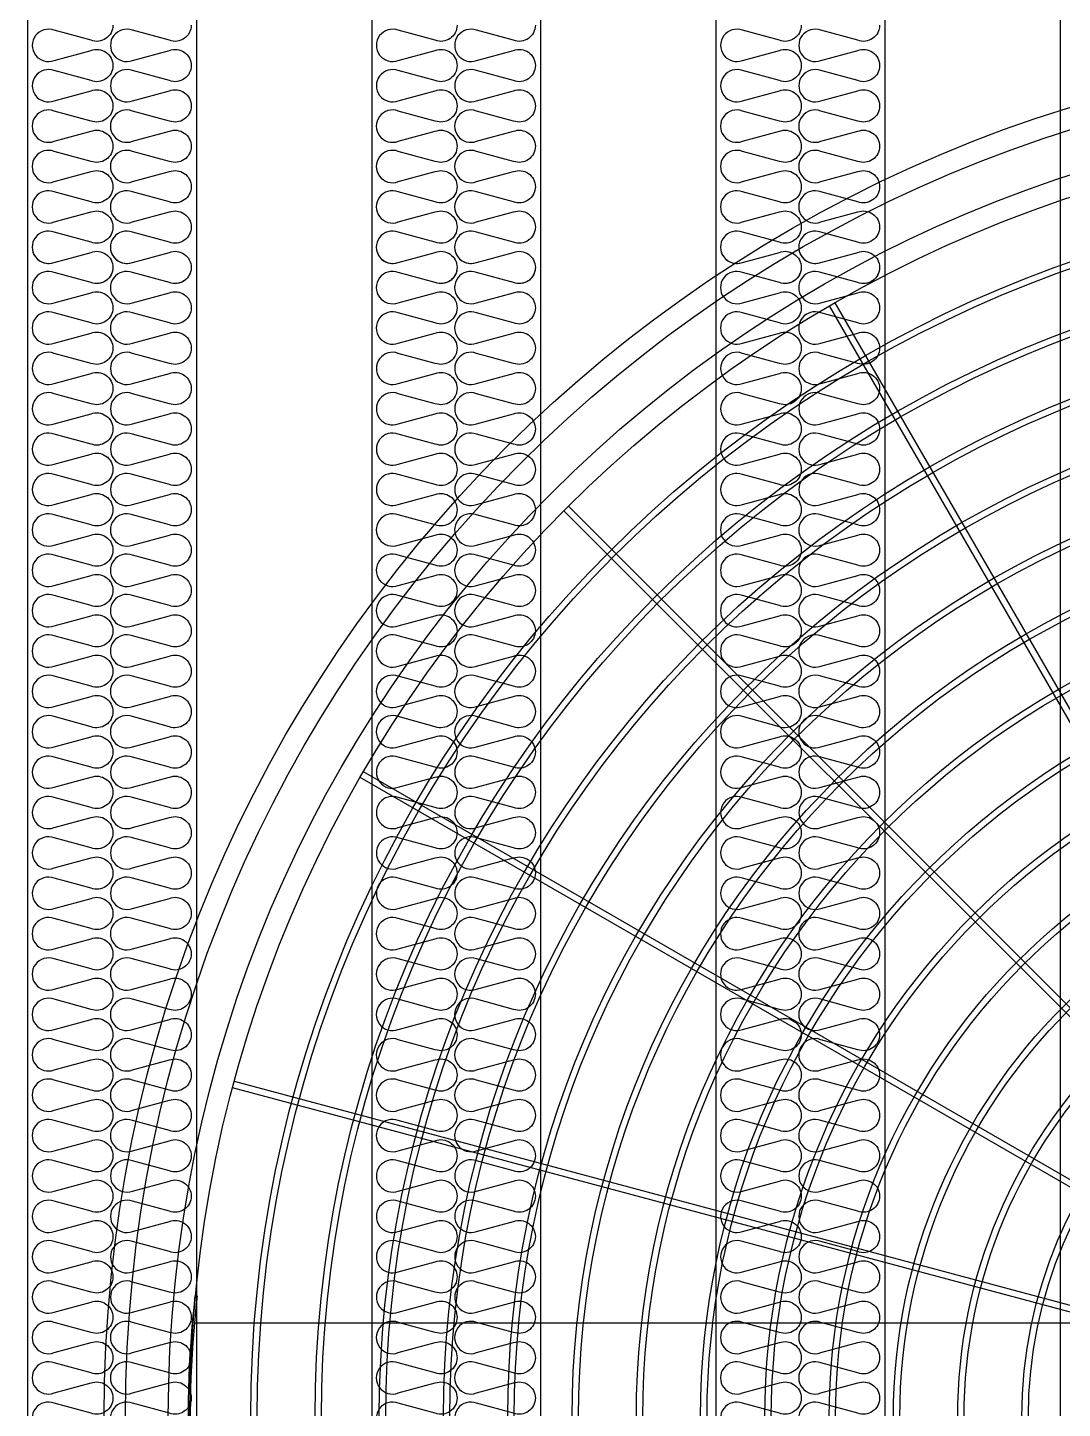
# Model space of a CAD drawing. Header units: millimetres. Extents: x 3347 to 35460, y 2813 to 25521.
# Drawn here: x 7569 to 8489, y 12349 to 13577 of the extents above; entities that cross this region are included whole.
import ezdxf

# ---------------------------------------------------------------- set-up
doc = ezdxf.new("R2010")
doc.units = ezdxf.units.MM
for name, color, linetype in [('LINE', 7, 'Continuous'), ('SMS', 220, 'Continuous'), ('냉각탑', 4, 'Continuous')]:
    doc.layers.add(name, color=color, linetype=linetype)

# ---------------------------------------------------------------- blocks, each defined once
blk = doc.blocks.new('A$C1FB73ED1')
for p, q in [((1245.9, 1333), (677.4, 2317.7)), ((1251.1, 1336), (682.6, 2320.7)), ((1237.6, 1326.6), (433.6, 2130.6)), ((1233.4, 1322.4), (429.4, 2126.4)), ((1227, 1314.1), (242.3, 1882.6)), ((1224, 1308.9), (239.3, 1877.4)), ((1218.4, 1293.4), (120.1, 1587.7)), ((1220, 1299.2), (121.7, 1593.5))]:
    blk.add_line(p, q)
for radius in [1280, 1260, 1220, 1200]:
    blk.add_circle((1280, 1280), radius)
at = {"ltscale": 5}
for radius in [1143, 1137, 1083, 1077, 1023, 1017, 963, 957, 903, 897, 843, 837, 783, 777, 723, 717, 663, 657, 603, 597, 543, 537, 483, 477, 423, 417]:
    blk.add_circle((1280, 1280), radius, dxfattribs=at)
at = {"layer": 'LINE', "color": 7}
blk.add_line((84.4, 1368.2), (993, 1368.2), dxfattribs=at)
blk.add_line((84.4, 1368.2), (993, 1368.2), dxfattribs=at)
for radius, start, end in [(1000, 173.5007, 193.4595), (998, 173.4876, 193.487)]:
    blk.add_arc((1078.5, 1280), radius, start, end, dxfattribs=at)
blk = doc.blocks.new('3')
at = {"color": 7}
for p, q in [((7569.2, 14178.2), (7569.2, 10700.2)), ((7719.2, 14178.2), (7719.2, 10700.2)), ((7875.2, 14178.2), (7875.2, 10700.2)), ((8025.2, 14178.2), (8025.2, 10700.2)), ((8181.2, 14178.2), (8181.2, 10700.2)), ((8331.2, 14178.2), (8331.2, 10700.2)), ((8487.2, 14178.2), (8487.2, 10700.2))]:
    blk.add_line(p, q, dxfattribs=at)
at = {"layer": 'SMS', "color": 5, "elevation": 0}
for points in [[(7645, 13579.1, -0.524856), (7625.6, 13565.7), (7592.7, 13574.6, 1.449198), (7592.7, 13547.8), (7625.6, 13556.7, -0.524856), (7645, 13543.2, -0.524856), (7625.6, 13529.8), (7592.7, 13538.7, 1.449198), (7592.7, 13511.9), (7625.6, 13520.8, -0.524856), (7645, 13507.3, -0.524856), (7625.6, 13493.9), (7592.7, 13502.8, 1.449198), (7592.7, 13475.9), (7625.6, 13484.8, -0.524856), (7645, 13471.4, -0.524856), (7625.6, 13458), (7592.7, 13466.9, 1.449198), (7592.7, 13440), (7625.6, 13448.9, -0.524856), (7645, 13435.5, -0.524856), (7625.6, 13422.1), (7592.7, 13431, 1.449198), (7592.7, 13404.1), (7625.6, 13413, -0.524856), (7645, 13399.6, -0.524856), (7625.6, 13386.2), (7592.7, 13395.1, 1.449198), (7592.7, 13368.2), (7625.6, 13377.1, -0.524856), (7645, 13363.7, -0.417249), (7630.5, 13349.3)], [(7714.6, 13579.1, -0.524856), (7695.2, 13565.7), (7662.3, 13574.6, 1.449198), (7662.3, 13547.8), (7695.2, 13556.7, -0.524856), (7714.6, 13543.2, -0.524856), (7695.2, 13529.8), (7662.3, 13538.7, 1.449198), (7662.3, 13511.9), (7695.2, 13520.8, -0.524856), (7714.6, 13507.3, -0.524856), (7695.2, 13493.9), (7662.3, 13502.8, 1.449198), (7662.3, 13475.9), (7695.2, 13484.8, -0.524856), (7714.6, 13471.4, -0.524856), (7695.2, 13458), (7662.3, 13466.9, 1.449198), (7662.3, 13440), (7695.2, 13448.9, -0.524856), (7714.6, 13435.5, -0.524856), (7695.2, 13422.1), (7662.3, 13431, 1.449198), (7662.3, 13404.1), (7695.2, 13413, -0.524856), (7714.6, 13399.6, -0.524856), (7695.2, 13386.2), (7662.3, 13395.1, 1.449198), (7662.3, 13368.2), (7695.2, 13377.1, -0.524856), (7714.6, 13363.7, -0.417249), (7700.1, 13349.3)], [(7951, 13579.1, -0.524856), (7931.6, 13565.7), (7898.7, 13574.6, 1.449198), (7898.7, 13547.8), (7931.6, 13556.7, -0.524856), (7951, 13543.2, -0.524856), (7931.6, 13529.8), (7898.7, 13538.7, 1.449198), (7898.7, 13511.9), (7931.6, 13520.8, -0.524856), (7951, 13507.3, -0.524856), (7931.6, 13493.9), (7898.7, 13502.8, 1.449198), (7898.7, 13475.9), (7931.6, 13484.8, -0.524856), (7951, 13471.4, -0.524856), (7931.6, 13458), (7898.7, 13466.9, 1.449198), (7898.7, 13440), (7931.6, 13448.9, -0.524856), (7951, 13435.5, -0.524856), (7931.6, 13422.1), (7898.7, 13431, 1.449198), (7898.7, 13404.1), (7931.6, 13413, -0.524856), (7951, 13399.6, -0.524856), (7931.6, 13386.2), (7898.7, 13395.1, 1.449198), (7898.7, 13368.2), (7931.6, 13377.1, -0.524856), (7951, 13363.7, -0.417249), (7936.5, 13349.3)], [(8020.6, 13579.1, -0.524856), (8001.2, 13565.7), (7968.3, 13574.6, 1.449198), (7968.3, 13547.8), (8001.2, 13556.7, -0.524856), (8020.6, 13543.2, -0.524856), (8001.2, 13529.8), (7968.3, 13538.7, 1.449198), (7968.3, 13511.9), (8001.2, 13520.8, -0.524856), (8020.6, 13507.3, -0.524856), (8001.2, 13493.9), (7968.3, 13502.8, 1.449198), (7968.3, 13475.9), (8001.2, 13484.8, -0.524856), (8020.6, 13471.4, -0.524856), (8001.2, 13458), (7968.3, 13466.9, 1.449198), (7968.3, 13440), (8001.2, 13448.9, -0.524856), (8020.6, 13435.5, -0.524856), (8001.2, 13422.1), (7968.3, 13431, 1.449198), (7968.3, 13404.1), (8001.2, 13413, -0.524856), (8020.6, 13399.6, -0.524856), (8001.2, 13386.2), (7968.3, 13395.1, 1.449198), (7968.3, 13368.2), (8001.2, 13377.1, -0.524856), (8020.6, 13363.7, -0.417249), (8006.1, 13349.3)], [(8257, 13579.1, -0.524856), (8237.6, 13565.7), (8204.7, 13574.6, 1.449198), (8204.7, 13547.8), (8237.6, 13556.7, -0.524856), (8257, 13543.2, -0.524856), (8237.6, 13529.8), (8204.7, 13538.7, 1.449198), (8204.7, 13511.9), (8237.6, 13520.8, -0.524856), (8257, 13507.3, -0.524856), (8237.6, 13493.9), (8204.7, 13502.8, 1.449198), (8204.7, 13475.9), (8237.6, 13484.8, -0.524856), (8257, 13471.4, -0.524856), (8237.6, 13458), (8204.7, 13466.9, 1.449198), (8204.7, 13440), (8237.6, 13448.9, -0.524856), (8257, 13435.5, -0.524856), (8237.6, 13422.1), (8204.7, 13431, 1.449198), (8204.7, 13404.1), (8237.6, 13413, -0.524856), (8257, 13399.6, -0.524856), (8237.6, 13386.2), (8204.7, 13395.1, 1.449198), (8204.7, 13368.2), (8237.6, 13377.1, -0.524856), (8257, 13363.7, -0.417249), (8242.5, 13349.3)], [(8326.6, 13579.1, -0.524856), (8307.2, 13565.7), (8274.3, 13574.6, 1.449198), (8274.3, 13547.8), (8307.2, 13556.7, -0.524856), (8326.6, 13543.2, -0.524856), (8307.2, 13529.8), (8274.3, 13538.7, 1.449198), (8274.3, 13511.9), (8307.2, 13520.8, -0.524856), (8326.6, 13507.3, -0.524856), (8307.2, 13493.9), (8274.3, 13502.8, 1.449198), (8274.3, 13475.9), (8307.2, 13484.8, -0.524856), (8326.6, 13471.4, -0.524856), (8307.2, 13458), (8274.3, 13466.9, 1.449198), (8274.3, 13440), (8307.2, 13448.9, -0.524856), (8326.6, 13435.5, -0.524856), (8307.2, 13422.1), (8274.3, 13431, 1.449198), (8274.3, 13404.1), (8307.2, 13413, -0.524856), (8326.6, 13399.6, -0.524856), (8307.2, 13386.2), (8274.3, 13395.1, 1.449198), (8274.3, 13368.2), (8307.2, 13377.1, -0.524856), (8326.6, 13363.7, -0.417249), (8312.1, 13349.3)], [(7573.7, 13378.1, 0.446849), (7592.7, 13368.2), (7625.6, 13377.1, -0.524856), (7645, 13363.7, -0.524856), (7625.6, 13350.3), (7592.7, 13359.2, 1.449198), (7592.7, 13332.3), (7625.6, 13341.2, -0.524856), (7645, 13327.8, -0.524856), (7625.6, 13314.3), (7592.7, 13323.3, 1.449198), (7592.7, 13296.4), (7625.6, 13305.3, -0.524856), (7645, 13291.9, -0.524856), (7625.6, 13278.4), (7592.7, 13287.3, 1.449198), (7592.7, 13260.5), (7625.6, 13269.4, -0.524856), (7645, 13256, -0.524856), (7625.6, 13242.5), (7592.7, 13251.4, 1.449198), (7592.7, 13224.6), (7625.6, 13233.5, -0.524856), (7645, 13220, -0.524856), (7625.6, 13206.6), (7592.7, 13215.5, 1.449198), (7592.7, 13188.7), (7625.6, 13197.6, -0.524856), (7645, 13184.1, -0.524856), (7625.6, 13170.7), (7592.7, 13179.6, 1.449198), (7592.7, 13152.8), (7625.6, 13161.7, -0.524856), (7645, 13148.2, -0.524856), (7625.6, 13134.8), (7592.7, 13143.7, 1.449198), (7592.7, 13116.8), (7625.6, 13125.7, -0.524856), (7645, 13112.3, -0.524856), (7625.6, 13098.9), (7592.7, 13107.8, 1.449198), (7592.7, 13080.9), (7625.6, 13089.8, -0.524856), (7645, 13076.4, -0.524856), (7625.6, 13063), (7592.7, 13071.9, 1.449198), (7592.7, 13045), (7625.6, 13053.9, -0.524856), (7645, 13040.5, -0.524856), (7625.6, 13027.1), (7592.7, 13036, 1.449198), (7592.7, 13009.1), (7625.6, 13018, -0.524856), (7645, 13004.6, -0.524856), (7625.6, 12991.2), (7592.7, 13000.1, 1.449198), (7592.7, 12973.2), (7625.6, 12982.1, -0.524856), (7645, 12968.7, -0.524856), (7625.6, 12955.2), (7592.7, 12964.2, 1.449198), (7592.7, 12937.3), (7625.6, 12946.2, -0.524856), (7645, 12932.8, -0.524856), (7625.6, 12919.3), (7592.7, 12928.2, 1.449198), (7592.7, 12901.4), (7625.6, 12910.3, -0.524856), (7645, 12896.9, -0.524856), (7625.6, 12883.4), (7592.7, 12892.3, 1.449198), (7592.7, 12865.5), (7625.6, 12874.4, -0.524856), (7645, 12860.9, -0.524856), (7625.6, 12847.5), (7592.7, 12856.4, 1.449198), (7592.7, 12829.6), (7625.6, 12838.5, -0.524856), (7645, 12825, -0.524856), (7625.6, 12811.6), (7592.7, 12820.5, 1.449198), (7592.7, 12793.7), (7625.6, 12802.6, -0.524856), (7645, 12789.1, -0.524856), (7625.6, 12775.7), (7592.7, 12784.6, 1.449198), (7592.7, 12757.7), (7625.6, 12766.6, -0.524856), (7645, 12753.2, -0.524856), (7625.6, 12739.8), (7592.7, 12748.7, 1.449198), (7592.7, 12721.8), (7625.6, 12730.7, -0.524856), (7645, 12717.3, -0.524856), (7625.6, 12703.9), (7592.7, 12712.8, 1.449198), (7592.7, 12685.9), (7625.6, 12694.8, -0.524856), (7645, 12681.4, -0.524856), (7625.6, 12668), (7592.7, 12676.9, 1.449198), (7592.7, 12650), (7625.6, 12658.9, -0.524856), (7645, 12645.5, -0.524856), (7625.6, 12632.1), (7592.7, 12641, 1.449198), (7592.7, 12614.1), (7625.6, 12623, -0.524856), (7645, 12609.6, -0.524856), (7625.6, 12596.1), (7592.7, 12605.1, 1.449198), (7592.7, 12578.2), (7625.6, 12587.1, -0.524856), (7645, 12573.7, -0.524856), (7625.6, 12560.2), (7592.7, 12569.1, 1.449198), (7592.7, 12542.3), (7625.6, 12551.2, -0.524856), (7645, 12537.8, -0.524856), (7625.6, 12524.3), (7592.7, 12533.2, 1.449198), (7592.7, 12506.4), (7625.6, 12515.3, -0.524856), (7645, 12501.8, -0.524856), (7625.6, 12488.4), (7592.7, 12497.3, 1.449198), (7592.7, 12470.5), (7625.6, 12479.4, -0.524856), (7645, 12465.9, -0.524856), (7625.6, 12452.5), (7592.7, 12461.4, 1.449198), (7592.7, 12434.6), (7625.6, 12443.5, -0.524856), (7645, 12430, -0.524856), (7625.6, 12416.6), (7592.7, 12425.5, 1.449198), (7592.7, 12398.6), (7625.6, 12407.5, -0.524856), (7645, 12394.1, -0.524856), (7625.6, 12380.7), (7592.7, 12389.6, 1.449198), (7592.7, 12362.7), (7625.6, 12371.6, -0.524856), (7645, 12358.2, -0.524856), (7625.6, 12344.8), (7592.7, 12353.7, 1.449198), (7592.7, 12326.8)], [(7643.3, 13378.1, 0.446849), (7662.3, 13368.2), (7695.2, 13377.1, -0.524856), (7714.6, 13363.7, -0.524856), (7695.2, 13350.3), (7662.3, 13359.2, 1.449198), (7662.3, 13332.3), (7695.2, 13341.2, -0.524856), (7714.6, 13327.8, -0.524856), (7695.2, 13314.3), (7662.3, 13323.3, 1.449198), (7662.3, 13296.4), (7695.2, 13305.3, -0.524856), (7714.6, 13291.9, -0.524856), (7695.2, 13278.4), (7662.3, 13287.3, 1.449198), (7662.3, 13260.5), (7695.2, 13269.4, -0.524856), (7714.6, 13256, -0.524856), (7695.2, 13242.5), (7662.3, 13251.4, 1.449198), (7662.3, 13224.6), (7695.2, 13233.5, -0.524856), (7714.6, 13220, -0.524856), (7695.2, 13206.6), (7662.3, 13215.5, 1.449198), (7662.3, 13188.7), (7695.2, 13197.6, -0.524856), (7714.6, 13184.1, -0.524856), (7695.2, 13170.7), (7662.3, 13179.6, 1.449198), (7662.3, 13152.8), (7695.2, 13161.7, -0.524856), (7714.6, 13148.2, -0.524856), (7695.2, 13134.8), (7662.3, 13143.7, 1.449198), (7662.3, 13116.8), (7695.2, 13125.7, -0.524856), (7714.6, 13112.3, -0.524856), (7695.2, 13098.9), (7662.3, 13107.8, 1.449198), (7662.3, 13080.9), (7695.2, 13089.8, -0.524856), (7714.6, 13076.4, -0.524856), (7695.2, 13063), (7662.3, 13071.9, 1.449198), (7662.3, 13045), (7695.2, 13053.9, -0.524856), (7714.6, 13040.5, -0.524856), (7695.2, 13027.1), (7662.3, 13036, 1.449198), (7662.3, 13009.1), (7695.2, 13018, -0.524856), (7714.6, 13004.6, -0.524856), (7695.2, 12991.2), (7662.3, 13000.1, 1.449198), (7662.3, 12973.2), (7695.2, 12982.1, -0.524856), (7714.6, 12968.7, -0.524856), (7695.2, 12955.2), (7662.3, 12964.2, 1.449198), (7662.3, 12937.3), (7695.2, 12946.2, -0.524856), (7714.6, 12932.8, -0.524856), (7695.2, 12919.3), (7662.3, 12928.2, 1.449198), (7662.3, 12901.4), (7695.2, 12910.3, -0.524856), (7714.6, 12896.9, -0.524856), (7695.2, 12883.4), (7662.3, 12892.3, 1.449198), (7662.3, 12865.5), (7695.2, 12874.4, -0.524856), (7714.6, 12860.9, -0.524856), (7695.2, 12847.5), (7662.3, 12856.4, 1.449198), (7662.3, 12829.6), (7695.2, 12838.5, -0.524856), (7714.6, 12825, -0.524856), (7695.2, 12811.6), (7662.3, 12820.5, 1.449198), (7662.3, 12793.7), (7695.2, 12802.6, -0.524856), (7714.6, 12789.1, -0.524856), (7695.2, 12775.7), (7662.3, 12784.6, 1.449198), (7662.3, 12757.7), (7695.2, 12766.6, -0.524856), (7714.6, 12753.2, -0.524856), (7695.2, 12739.8), (7662.3, 12748.7, 1.449198), (7662.3, 12721.8), (7695.2, 12730.7, -0.524856), (7714.6, 12717.3, -0.524856), (7695.2, 12703.9), (7662.3, 12712.8, 1.449198), (7662.3, 12685.9), (7695.2, 12694.8, -0.524856), (7714.6, 12681.4, -0.524856), (7695.2, 12668), (7662.3, 12676.9, 1.449198), (7662.3, 12650), (7695.2, 12658.9, -0.524856), (7714.6, 12645.5, -0.524856), (7695.2, 12632.1), (7662.3, 12641, 1.449198), (7662.3, 12614.1), (7695.2, 12623, -0.524856), (7714.6, 12609.6, -0.524856), (7695.2, 12596.1), (7662.3, 12605.1, 1.449198), (7662.3, 12578.2), (7695.2, 12587.1, -0.524856), (7714.6, 12573.7, -0.524856), (7695.2, 12560.2), (7662.3, 12569.1, 1.449198), (7662.3, 12542.3), (7695.2, 12551.2, -0.524856), (7714.6, 12537.8, -0.524856), (7695.2, 12524.3), (7662.3, 12533.2, 1.449198), (7662.3, 12506.4), (7695.2, 12515.3, -0.524856), (7714.6, 12501.8, -0.524856), (7695.2, 12488.4), (7662.3, 12497.3, 1.449198), (7662.3, 12470.5), (7695.2, 12479.4, -0.524856), (7714.6, 12465.9, -0.524856), (7695.2, 12452.5), (7662.3, 12461.4, 1.449198), (7662.3, 12434.6), (7695.2, 12443.5, -0.524856), (7714.6, 12430, -0.524856), (7695.2, 12416.6), (7662.3, 12425.5, 1.449198), (7662.3, 12398.6), (7695.2, 12407.5, -0.524856), (7714.6, 12394.1, -0.524856), (7695.2, 12380.7), (7662.3, 12389.6, 1.449198), (7662.3, 12362.7), (7695.2, 12371.6, -0.524856), (7714.6, 12358.2, -0.524856), (7695.2, 12344.8), (7662.3, 12353.7, 1.449198), (7662.3, 12326.8)], [(7879.7, 13378.1, 0.446849), (7898.7, 13368.2), (7931.6, 13377.1, -0.524856), (7951, 13363.7, -0.524856), (7931.6, 13350.3), (7898.7, 13359.2, 1.449198), (7898.7, 13332.3), (7931.6, 13341.2, -0.524856), (7951, 13327.8, -0.524856), (7931.6, 13314.3), (7898.7, 13323.3, 1.449198), (7898.7, 13296.4), (7931.6, 13305.3, -0.524856), (7951, 13291.9, -0.524856), (7931.6, 13278.4), (7898.7, 13287.3, 1.449198), (7898.7, 13260.5), (7931.6, 13269.4, -0.524856), (7951, 13256, -0.524856), (7931.6, 13242.5), (7898.7, 13251.4, 1.449198), (7898.7, 13224.6), (7931.6, 13233.5, -0.524856), (7951, 13220, -0.524856), (7931.6, 13206.6), (7898.7, 13215.5, 1.449198), (7898.7, 13188.7), (7931.6, 13197.6, -0.524856), (7951, 13184.1, -0.524856), (7931.6, 13170.7), (7898.7, 13179.6, 1.449198), (7898.7, 13152.8), (7931.6, 13161.7, -0.524856), (7951, 13148.2, -0.524856), (7931.6, 13134.8), (7898.7, 13143.7, 1.449198), (7898.7, 13116.8), (7931.6, 13125.7, -0.524856), (7951, 13112.3, -0.524856), (7931.6, 13098.9), (7898.7, 13107.8, 1.449198), (7898.7, 13080.9), (7931.6, 13089.8, -0.524856), (7951, 13076.4, -0.524856), (7931.6, 13063), (7898.7, 13071.9, 1.449198), (7898.7, 13045), (7931.6, 13053.9, -0.524856), (7951, 13040.5, -0.524856), (7931.6, 13027.1), (7898.7, 13036, 1.449198), (7898.7, 13009.1), (7931.6, 13018, -0.524856), (7951, 13004.6, -0.524856), (7931.6, 12991.2), (7898.7, 13000.1, 1.449198), (7898.7, 12973.2), (7931.6, 12982.1, -0.524856), (7951, 12968.7, -0.524856), (7931.6, 12955.2), (7898.7, 12964.2, 1.449198), (7898.7, 12937.3), (7931.6, 12946.2, -0.524856), (7951, 12932.8, -0.524856), (7931.6, 12919.3), (7898.7, 12928.2, 1.449198), (7898.7, 12901.4), (7931.6, 12910.3, -0.524856), (7951, 12896.9, -0.524856), (7931.6, 12883.4), (7898.7, 12892.3, 1.449198), (7898.7, 12865.5), (7931.6, 12874.4, -0.524856), (7951, 12860.9, -0.524856), (7931.6, 12847.5), (7898.7, 12856.4, 1.449198), (7898.7, 12829.6), (7931.6, 12838.5, -0.524856), (7951, 12825, -0.524856), (7931.6, 12811.6), (7898.7, 12820.5, 1.449198), (7898.7, 12793.7), (7931.6, 12802.6, -0.524856), (7951, 12789.1, -0.524856), (7931.6, 12775.7), (7898.7, 12784.6, 1.449198), (7898.7, 12757.7), (7931.6, 12766.6, -0.524856), (7951, 12753.2, -0.524856), (7931.6, 12739.8), (7898.7, 12748.7, 1.449198), (7898.7, 12721.8), (7931.6, 12730.7, -0.524856), (7951, 12717.3, -0.524856), (7931.6, 12703.9), (7898.7, 12712.8, 1.449198), (7898.7, 12685.9), (7931.6, 12694.8, -0.524856), (7951, 12681.4, -0.524856), (7931.6, 12668), (7898.7, 12676.9, 1.449198), (7898.7, 12650), (7931.6, 12658.9, -0.524856), (7951, 12645.5, -0.524856), (7931.6, 12632.1), (7898.7, 12641, 1.449198), (7898.7, 12614.1), (7931.6, 12623, -0.524856), (7951, 12609.6, -0.524856), (7931.6, 12596.1), (7898.7, 12605.1, 1.449198), (7898.7, 12578.2), (7931.6, 12587.1, -0.524856), (7951, 12573.7, -0.524856), (7931.6, 12560.2), (7898.7, 12569.1, 1.449198), (7898.7, 12542.3), (7931.6, 12551.2, -0.524856), (7951, 12537.8, -0.524856), (7931.6, 12524.3), (7898.7, 12533.2, 1.449198), (7898.7, 12506.4), (7931.6, 12515.3, -0.524856), (7951, 12501.8, -0.524856), (7931.6, 12488.4), (7898.7, 12497.3, 1.449198), (7898.7, 12470.5), (7931.6, 12479.4, -0.524856), (7951, 12465.9, -0.524856), (7931.6, 12452.5), (7898.7, 12461.4, 1.449198), (7898.7, 12434.6), (7931.6, 12443.5, -0.524856), (7951, 12430, -0.524856), (7931.6, 12416.6), (7898.7, 12425.5, 1.449198), (7898.7, 12398.6), (7931.6, 12407.5, -0.524856), (7951, 12394.1, -0.524856), (7931.6, 12380.7), (7898.7, 12389.6, 1.449198), (7898.7, 12362.7), (7931.6, 12371.6, -0.524856), (7951, 12358.2, -0.524856), (7931.6, 12344.8), (7898.7, 12353.7, 1.449198), (7898.7, 12326.8)], [(7949.3, 13378.1, 0.446849), (7968.3, 13368.2), (8001.2, 13377.1, -0.524856), (8020.6, 13363.7, -0.524856), (8001.2, 13350.3), (7968.3, 13359.2, 1.449198), (7968.3, 13332.3), (8001.2, 13341.2, -0.524856), (8020.6, 13327.8, -0.524856), (8001.2, 13314.3), (7968.3, 13323.3, 1.449198), (7968.3, 13296.4), (8001.2, 13305.3, -0.524856), (8020.6, 13291.9, -0.524856), (8001.2, 13278.4), (7968.3, 13287.3, 1.449198), (7968.3, 13260.5), (8001.2, 13269.4, -0.524856), (8020.6, 13256, -0.524856), (8001.2, 13242.5), (7968.3, 13251.4, 1.449198), (7968.3, 13224.6), (8001.2, 13233.5, -0.524856), (8020.6, 13220, -0.524856), (8001.2, 13206.6), (7968.3, 13215.5, 1.449198), (7968.3, 13188.7), (8001.2, 13197.6, -0.524856), (8020.6, 13184.1, -0.524856), (8001.2, 13170.7), (7968.3, 13179.6, 1.449198), (7968.3, 13152.8), (8001.2, 13161.7, -0.524856), (8020.6, 13148.2, -0.524856), (8001.2, 13134.8), (7968.3, 13143.7, 1.449198), (7968.3, 13116.8), (8001.2, 13125.7, -0.524856), (8020.6, 13112.3, -0.524856), (8001.2, 13098.9), (7968.3, 13107.8, 1.449198), (7968.3, 13080.9), (8001.2, 13089.8, -0.524856), (8020.6, 13076.4, -0.524856), (8001.2, 13063), (7968.3, 13071.9, 1.449198), (7968.3, 13045), (8001.2, 13053.9, -0.524856), (8020.6, 13040.5, -0.524856), (8001.2, 13027.1), (7968.3, 13036, 1.449198), (7968.3, 13009.1), (8001.2, 13018, -0.524856), (8020.6, 13004.6, -0.524856), (8001.2, 12991.2), (7968.3, 13000.1, 1.449198), (7968.3, 12973.2), (8001.2, 12982.1, -0.524856), (8020.6, 12968.7, -0.524856), (8001.2, 12955.2), (7968.3, 12964.2, 1.449198), (7968.3, 12937.3), (8001.2, 12946.2, -0.524856), (8020.6, 12932.8, -0.524856), (8001.2, 12919.3), (7968.3, 12928.2, 1.449198), (7968.3, 12901.4), (8001.2, 12910.3, -0.524856), (8020.6, 12896.9, -0.524856), (8001.2, 12883.4), (7968.3, 12892.3, 1.449198), (7968.3, 12865.5), (8001.2, 12874.4, -0.524856), (8020.6, 12860.9, -0.524856), (8001.2, 12847.5), (7968.3, 12856.4, 1.449198), (7968.3, 12829.6), (8001.2, 12838.5, -0.524856), (8020.6, 12825, -0.524856), (8001.2, 12811.6), (7968.3, 12820.5, 1.449198), (7968.3, 12793.7), (8001.2, 12802.6, -0.524856), (8020.6, 12789.1, -0.524856), (8001.2, 12775.7), (7968.3, 12784.6, 1.449198), (7968.3, 12757.7), (8001.2, 12766.6, -0.524856), (8020.6, 12753.2, -0.524856), (8001.2, 12739.8), (7968.3, 12748.7, 1.449198), (7968.3, 12721.8), (8001.2, 12730.7, -0.524856), (8020.6, 12717.3, -0.524856), (8001.2, 12703.9), (7968.3, 12712.8, 1.449198), (7968.3, 12685.9), (8001.2, 12694.8, -0.524856), (8020.6, 12681.4, -0.524856), (8001.2, 12668), (7968.3, 12676.9, 1.449198), (7968.3, 12650), (8001.2, 12658.9, -0.524856), (8020.6, 12645.5, -0.524856), (8001.2, 12632.1), (7968.3, 12641, 1.449198), (7968.3, 12614.1), (8001.2, 12623, -0.524856), (8020.6, 12609.6, -0.524856), (8001.2, 12596.1), (7968.3, 12605.1, 1.449198), (7968.3, 12578.2), (8001.2, 12587.1, -0.524856), (8020.6, 12573.7, -0.524856), (8001.2, 12560.2), (7968.3, 12569.1, 1.449198), (7968.3, 12542.3), (8001.2, 12551.2, -0.524856), (8020.6, 12537.8, -0.524856), (8001.2, 12524.3), (7968.3, 12533.2, 1.449198), (7968.3, 12506.4), (8001.2, 12515.3, -0.524856), (8020.6, 12501.8, -0.524856), (8001.2, 12488.4), (7968.3, 12497.3, 1.449198), (7968.3, 12470.5), (8001.2, 12479.4, -0.524856), (8020.6, 12465.9, -0.524856), (8001.2, 12452.5), (7968.3, 12461.4, 1.449198), (7968.3, 12434.6), (8001.2, 12443.5, -0.524856), (8020.6, 12430, -0.524856), (8001.2, 12416.6), (7968.3, 12425.5, 1.449198), (7968.3, 12398.6), (8001.2, 12407.5, -0.524856), (8020.6, 12394.1, -0.524856), (8001.2, 12380.7), (7968.3, 12389.6, 1.449198), (7968.3, 12362.7), (8001.2, 12371.6, -0.524856), (8020.6, 12358.2, -0.524856), (8001.2, 12344.8), (7968.3, 12353.7, 1.449198), (7968.3, 12326.8)], [(8185.7, 13378.1, 0.446849), (8204.7, 13368.2), (8237.6, 13377.1, -0.524856), (8257, 13363.7, -0.524856), (8237.6, 13350.3), (8204.7, 13359.2, 1.449198), (8204.7, 13332.3), (8237.6, 13341.2, -0.524856), (8257, 13327.8, -0.524856), (8237.6, 13314.3), (8204.7, 13323.3, 1.449198), (8204.7, 13296.4), (8237.6, 13305.3, -0.524856), (8257, 13291.9, -0.524856), (8237.6, 13278.4), (8204.7, 13287.3, 1.449198), (8204.7, 13260.5), (8237.6, 13269.4, -0.524856), (8257, 13256, -0.524856), (8237.6, 13242.5), (8204.7, 13251.4, 1.449198), (8204.7, 13224.6), (8237.6, 13233.5, -0.524856), (8257, 13220, -0.524856), (8237.6, 13206.6), (8204.7, 13215.5, 1.449198), (8204.7, 13188.7), (8237.6, 13197.6, -0.524856), (8257, 13184.1, -0.524856), (8237.6, 13170.7), (8204.7, 13179.6, 1.449198), (8204.7, 13152.8), (8237.6, 13161.7, -0.524856), (8257, 13148.2, -0.524856), (8237.6, 13134.8), (8204.7, 13143.7, 1.449198), (8204.7, 13116.8), (8237.6, 13125.7, -0.524856), (8257, 13112.3, -0.524856), (8237.6, 13098.9), (8204.7, 13107.8, 1.449198), (8204.7, 13080.9), (8237.6, 13089.8, -0.524856), (8257, 13076.4, -0.524856), (8237.6, 13063), (8204.7, 13071.9, 1.449198), (8204.7, 13045), (8237.6, 13053.9, -0.524856), (8257, 13040.5, -0.524856), (8237.6, 13027.1), (8204.7, 13036, 1.449198), (8204.7, 13009.1), (8237.6, 13018, -0.524856), (8257, 13004.6, -0.524856), (8237.6, 12991.2), (8204.7, 13000.1, 1.449198), (8204.7, 12973.2), (8237.6, 12982.1, -0.524856), (8257, 12968.7, -0.524856), (8237.6, 12955.2), (8204.7, 12964.2, 1.449198), (8204.7, 12937.3), (8237.6, 12946.2, -0.524856), (8257, 12932.8, -0.524856), (8237.6, 12919.3), (8204.7, 12928.2, 1.449198), (8204.7, 12901.4), (8237.6, 12910.3, -0.524856), (8257, 12896.9, -0.524856), (8237.6, 12883.4), (8204.7, 12892.3, 1.449198), (8204.7, 12865.5), (8237.6, 12874.4, -0.524856), (8257, 12860.9, -0.524856), (8237.6, 12847.5), (8204.7, 12856.4, 1.449198), (8204.7, 12829.6), (8237.6, 12838.5, -0.524856), (8257, 12825, -0.524856), (8237.6, 12811.6), (8204.7, 12820.5, 1.449198), (8204.7, 12793.7), (8237.6, 12802.6, -0.524856), (8257, 12789.1, -0.524856), (8237.6, 12775.7), (8204.7, 12784.6, 1.449198), (8204.7, 12757.7), (8237.6, 12766.6, -0.524856), (8257, 12753.2, -0.524856), (8237.6, 12739.8), (8204.7, 12748.7, 1.449198), (8204.7, 12721.8), (8237.6, 12730.7, -0.524856), (8257, 12717.3, -0.524856), (8237.6, 12703.9), (8204.7, 12712.8, 1.449198), (8204.7, 12685.9), (8237.6, 12694.8, -0.524856), (8257, 12681.4, -0.524856), (8237.6, 12668), (8204.7, 12676.9, 1.449198), (8204.7, 12650), (8237.6, 12658.9, -0.524856), (8257, 12645.5, -0.524856), (8237.6, 12632.1), (8204.7, 12641, 1.449198), (8204.7, 12614.1), (8237.6, 12623, -0.524856), (8257, 12609.6, -0.524856), (8237.6, 12596.1), (8204.7, 12605.1, 1.449198), (8204.7, 12578.2), (8237.6, 12587.1, -0.524856), (8257, 12573.7, -0.524856), (8237.6, 12560.2), (8204.7, 12569.1, 1.449198), (8204.7, 12542.3), (8237.6, 12551.2, -0.524856), (8257, 12537.8, -0.524856), (8237.6, 12524.3), (8204.7, 12533.2, 1.449198), (8204.7, 12506.4), (8237.6, 12515.3, -0.524856), (8257, 12501.8, -0.524856), (8237.6, 12488.4), (8204.7, 12497.3, 1.449198), (8204.7, 12470.5), (8237.6, 12479.4, -0.524856), (8257, 12465.9, -0.524856), (8237.6, 12452.5), (8204.7, 12461.4, 1.449198), (8204.7, 12434.6), (8237.6, 12443.5, -0.524856), (8257, 12430, -0.524856), (8237.6, 12416.6), (8204.7, 12425.5, 1.449198), (8204.7, 12398.6), (8237.6, 12407.5, -0.524856), (8257, 12394.1, -0.524856), (8237.6, 12380.7), (8204.7, 12389.6, 1.449198), (8204.7, 12362.7), (8237.6, 12371.6, -0.524856), (8257, 12358.2, -0.524856), (8237.6, 12344.8), (8204.7, 12353.7, 1.449198), (8204.7, 12326.8)], [(8255.3, 13378.1, 0.446849), (8274.3, 13368.2), (8307.2, 13377.1, -0.524856), (8326.6, 13363.7, -0.524856), (8307.2, 13350.3), (8274.3, 13359.2, 1.449198), (8274.3, 13332.3), (8307.2, 13341.2, -0.524856), (8326.6, 13327.8, -0.524856), (8307.2, 13314.3), (8274.3, 13323.3, 1.449198), (8274.3, 13296.4), (8307.2, 13305.3, -0.524856), (8326.6, 13291.9, -0.524856), (8307.2, 13278.4), (8274.3, 13287.3, 1.449198), (8274.3, 13260.5), (8307.2, 13269.4, -0.524856), (8326.6, 13256, -0.524856), (8307.2, 13242.5), (8274.3, 13251.4, 1.449198), (8274.3, 13224.6), (8307.2, 13233.5, -0.524856), (8326.6, 13220, -0.524856), (8307.2, 13206.6), (8274.3, 13215.5, 1.449198), (8274.3, 13188.7), (8307.2, 13197.6, -0.524856), (8326.6, 13184.1, -0.524856), (8307.2, 13170.7), (8274.3, 13179.6, 1.449198), (8274.3, 13152.8), (8307.2, 13161.7, -0.524856), (8326.6, 13148.2, -0.524856), (8307.2, 13134.8), (8274.3, 13143.7, 1.449198), (8274.3, 13116.8), (8307.2, 13125.7, -0.524856), (8326.6, 13112.3, -0.524856), (8307.2, 13098.9), (8274.3, 13107.8, 1.449198), (8274.3, 13080.9), (8307.2, 13089.8, -0.524856), (8326.6, 13076.4, -0.524856), (8307.2, 13063), (8274.3, 13071.9, 1.449198), (8274.3, 13045), (8307.2, 13053.9, -0.524856), (8326.6, 13040.5, -0.524856), (8307.2, 13027.1), (8274.3, 13036, 1.449198), (8274.3, 13009.1), (8307.2, 13018, -0.524856), (8326.6, 13004.6, -0.524856), (8307.2, 12991.2), (8274.3, 13000.1, 1.449198), (8274.3, 12973.2), (8307.2, 12982.1, -0.524856), (8326.6, 12968.7, -0.524856), (8307.2, 12955.2), (8274.3, 12964.2, 1.449198), (8274.3, 12937.3), (8307.2, 12946.2, -0.524856), (8326.6, 12932.8, -0.524856), (8307.2, 12919.3), (8274.3, 12928.2, 1.449198), (8274.3, 12901.4), (8307.2, 12910.3, -0.524856), (8326.6, 12896.9, -0.524856), (8307.2, 12883.4), (8274.3, 12892.3, 1.449198), (8274.3, 12865.5), (8307.2, 12874.4, -0.524856), (8326.6, 12860.9, -0.524856), (8307.2, 12847.5), (8274.3, 12856.4, 1.449198), (8274.3, 12829.6), (8307.2, 12838.5, -0.524856), (8326.6, 12825, -0.524856), (8307.2, 12811.6), (8274.3, 12820.5, 1.449198), (8274.3, 12793.7), (8307.2, 12802.6, -0.524856), (8326.6, 12789.1, -0.524856), (8307.2, 12775.7), (8274.3, 12784.6, 1.449198), (8274.3, 12757.7), (8307.2, 12766.6, -0.524856), (8326.6, 12753.2, -0.524856), (8307.2, 12739.8), (8274.3, 12748.7, 1.449198), (8274.3, 12721.8), (8307.2, 12730.7, -0.524856), (8326.6, 12717.3, -0.524856), (8307.2, 12703.9), (8274.3, 12712.8, 1.449198), (8274.3, 12685.9), (8307.2, 12694.8, -0.524856), (8326.6, 12681.4, -0.524856), (8307.2, 12668), (8274.3, 12676.9, 1.449198), (8274.3, 12650), (8307.2, 12658.9, -0.524856), (8326.6, 12645.5, -0.524856), (8307.2, 12632.1), (8274.3, 12641, 1.449198), (8274.3, 12614.1), (8307.2, 12623, -0.524856), (8326.6, 12609.6, -0.524856), (8307.2, 12596.1), (8274.3, 12605.1, 1.449198), (8274.3, 12578.2), (8307.2, 12587.1, -0.524856), (8326.6, 12573.7, -0.524856), (8307.2, 12560.2), (8274.3, 12569.1, 1.449198), (8274.3, 12542.3), (8307.2, 12551.2, -0.524856), (8326.6, 12537.8, -0.524856), (8307.2, 12524.3), (8274.3, 12533.2, 1.449198), (8274.3, 12506.4), (8307.2, 12515.3, -0.524856), (8326.6, 12501.8, -0.524856), (8307.2, 12488.4), (8274.3, 12497.3, 1.449198), (8274.3, 12470.5), (8307.2, 12479.4, -0.524856), (8326.6, 12465.9, -0.524856), (8307.2, 12452.5), (8274.3, 12461.4, 1.449198), (8274.3, 12434.6), (8307.2, 12443.5, -0.524856), (8326.6, 12430, -0.524856), (8307.2, 12416.6), (8274.3, 12425.5, 1.449198), (8274.3, 12398.6), (8307.2, 12407.5, -0.524856), (8326.6, 12394.1, -0.524856), (8307.2, 12380.7), (8274.3, 12389.6, 1.449198), (8274.3, 12362.7), (8307.2, 12371.6, -0.524856), (8326.6, 12358.2, -0.524856), (8307.2, 12344.8), (8274.3, 12353.7, 1.449198), (8274.3, 12326.8)]]:
    blk.add_lwpolyline(points, format="xyb", dxfattribs=at)
at = {"layer": '냉각탑', "xscale": 0.9523437499999998, "yscale": 0.9523437499999998, "zscale": 0.9523437499999998}
blk.add_blockref('A$C1FB73ED1', (7637.1, 11122.2), dxfattribs=at)

msp = doc.modelspace()

# ---------------------------------------------------------------- block references
msp.add_blockref('3', (0, 0))

doc.saveas('drawing.dxf')
